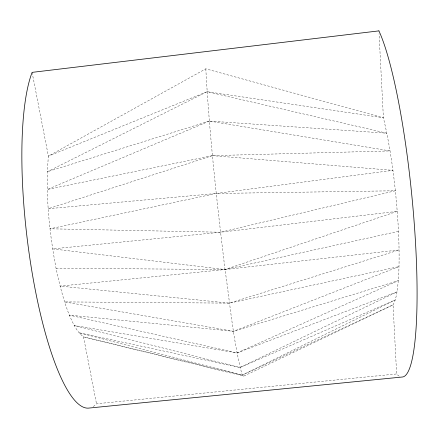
<?xml version="1.0" encoding="UTF-8"?>
<svg xmlns="http://www.w3.org/2000/svg" width="439" height="439" viewBox="0 0 439 439"><rect width="100%" height="100%" fill="white"/><g stroke="black" fill="none" stroke-linecap="round" stroke-linejoin="round"><path stroke-width="0.33" stroke-dasharray="2.19 1.65" d="M32.107 72.369L48.383 156.136L207.12 91.702L383.401 117.784L205.809 68.824L48.383 156.136C45.299 193.615 49.086 231.369 56.044 268.224C59.386 284.148 63.37 299.969 69.318 315.136C72.951 322.983 76.348 331.544 83.503 336.883L243.645 376.163L393.059 304.875C397.032 297.455 397.317 288.835 398.332 280.658C399.474 264.24 399.194 247.777 398.513 231.342C396.401 193.193 392.159 155.022 383.401 117.784L379.055 33.616M398.513 231.342L225.015 269.524L60.083 286.107L229.427 303.129L399.035 266.577L233.515 331.302L69.318 315.136L237.082 352.934L397.048 291.853L239.996 367.531L78.943 332.74L242.191 375.125L243.645 376.163M93.211 406.53A177.603 41.25 83.2 0 0 96.498 403.759L396.626 373.951A180.978 27.394 84.3 0 0 399.677 376.421M56.044 268.224L225.015 269.524L399.106 249.967L229.427 303.129L64.566 301.906L233.515 331.302L398.332 280.658L237.082 352.934L74.164 325.48L239.996 367.531L395.265 299.947L242.191 375.125L83.503 336.883L96.498 403.759M205.809 68.824C209.496 135.947 216.959 202.807 225.015 269.524C230.217 304.765 233.06 340.615 242.191 375.125L393.059 304.875L396.626 373.951M207.12 91.702L47.379 171.737L209.359 121.087L386.841 133.193L207.12 91.702M209.359 121.087L47.297 189.478L212.454 155.647L390.068 150.923L209.359 121.087M397.262 211.357L225.015 269.524L52.62 248.886L220.532 232.236L397.262 211.357M212.454 155.647L48.158 208.734L216.257 193.473L392.954 170.354L212.454 155.647M395.385 190.762L220.532 232.236L49.958 228.796L216.257 193.473L395.385 190.762"/><path stroke-width="0.66" d="M378.912 30.878L32.107 72.369A177.603 41.25 83.2 0 0 31.976 271.785A177.603 41.25 83.2 0 0 88.404 408.122L402.634 376.98A180.978 27.394 84.3 0 0 414.745 230.442A180.978 27.394 84.3 0 0 378.912 30.878"/></g></svg>
